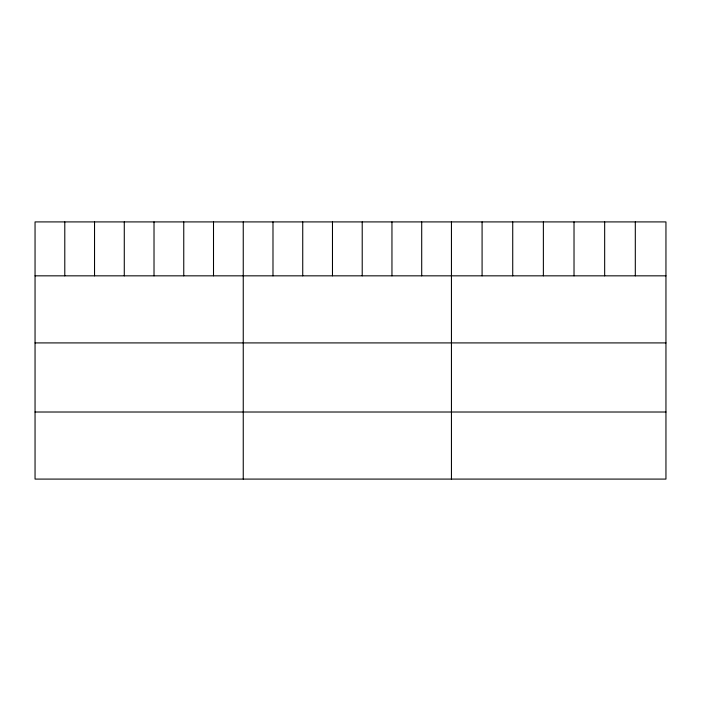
<?xml version="1.0" encoding="UTF-8"?>
<svg xmlns="http://www.w3.org/2000/svg" width="701" height="701" viewBox="0 0 701 701"><rect width="100%" height="100%" fill="white"/><g stroke="black" fill="none" stroke-linecap="round" stroke-linejoin="round"><path stroke-width="1.05" d="M665.95 275.835L665.95 479.09L35.05 479.09L35.05 221.91L665.95 221.91L665.95 275.835L35.05 275.835M35.05 342.912L665.95 342.912M35.05 412.013L665.95 412.013M635.308 221.91L635.308 275.835M604.665 221.91L604.665 275.835M574.023 221.91L574.023 275.835M543.371 221.91L543.371 275.835M512.729 221.91L512.729 275.835M482.086 221.91L482.086 275.835M451.444 221.91L451.444 479.09M421.704 221.91L421.704 275.835M391.955 221.91L391.955 275.835M362.215 221.91L362.215 275.835M332.476 221.91L332.476 275.835M302.736 221.91L302.736 275.835M272.987 221.91L272.987 275.835M243.247 221.91L243.247 479.09M213.507 221.91L213.507 275.835M183.758 221.91L183.758 275.835M154.018 221.91L154.018 275.835M124.279 221.91L124.279 275.835M94.539 221.91L94.539 275.835M64.79 221.91L64.79 275.835"/></g></svg>
